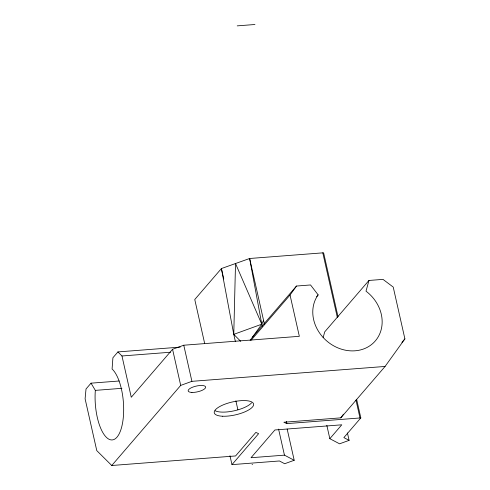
<?xml version="1.0" encoding="UTF-8"?>
<svg xmlns="http://www.w3.org/2000/svg" width="490" height="490" viewBox="0 0 490 490"><rect width="100%" height="100%" fill="white"/><g stroke="black" fill="none" stroke-linecap="round" stroke-linejoin="round"><path stroke-width="0.73" d="M235.396 341.567L233.767 334.358L235.519 263.522L261.783 324.202L262.273 326.371M323.143 337.573L324.723 331.859L368.964 280.458L382.996 279.374L393.225 287.079L404.899 338.884L385.073 366.447L340.832 417.848L283.875 422.239L286.84 423.611L360.824 417.903L356.634 399.313M368.964 280.458L366.005 291.176A36.744 31.721 40.7 0 1 376.792 339.043A36.744 31.721 40.7 0 1 328.931 342.737A36.744 31.721 40.7 0 1 318.139 294.87L310.531 284.96L296.499 286.044L252.258 337.445M263.583 320.411L261.783 324.202L250.102 340.44M251.26 340.078L290.037 295.029L296.499 286.044M340.832 417.848L343.478 414.173M119.137 381L91.03 383.168L86.02 388.993L85.101 398.811L96.775 450.616L111.763 465.5L235.586 455.951L255.866 432.394L258.622 433.668L231.972 464.63L229.957 455.706M180.222 347.116L117.931 351.918L112.914 357.743L112.088 369.001A36.744 14.057 85.6 0 1 123.413 416.224A36.744 14.057 85.6 0 1 106.655 437.588A36.744 14.057 85.6 0 1 95.336 390.371L91.03 383.168M290.037 295.029L299.341 336.312L183.768 345.217L172.566 349.284L131.271 397.255L121.967 355.979L117.931 351.918M111.763 465.5L180.706 385.403L191.909 381.336L385.073 366.447M316.65 296.597L318.139 294.87M401.916 342.345L404.899 338.884M347.428 432.927L349.101 440.363L339.576 443.818L329.831 438.691L341.775 424.812L274.908 429.969L251.021 457.721L284.451 455.149L294.202 460.275L287.158 429.038M360.824 417.903L343.864 437.607L349.101 440.363M264.416 324.123L249.631 258.493L221.407 268.557L233.767 334.358L261.783 324.202L249.631 258.493L323.614 252.791L338.026 316.754M294.202 460.275L284.678 463.73L279.435 460.974L231.972 464.63M237.215 25.866L254.965 24.5M121.967 355.979L170.587 352.23M95.336 390.371L121.924 388.319M252.099 464.361L252.466 464.667M233.767 334.358L240.688 341.303M322.788 252.852L337.365 317.563M355.973 400.122L359.997 417.97M326.812 425.302L329.831 438.691M286.338 421.382L286.84 423.611M278.583 429.111L284.451 455.149M223.765 279L221.407 268.557L194.763 299.513L204.649 343.398M235.88 400.838L237.889 409.763M183.768 345.217L191.909 381.336M172.566 349.284L180.706 385.403M251.566 402.854A20.164 6.633 -12.7 0 1 233.969 410.859A20.164 6.633 -12.7 0 1 215.165 410.749M191.933 392.429A8.961 2.946 -12.7 0 0 205.653 387.449A8.961 2.946 -12.7 0 0 193.164 386.978A8.961 2.946 -12.7 0 0 191.933 392.429M222.705 416.231A20.164 6.633 -12.7 0 0 253.581 405.034A20.164 6.633 -12.7 0 0 225.486 403.974A20.164 6.633 -12.7 0 0 222.705 416.231"/></g></svg>
